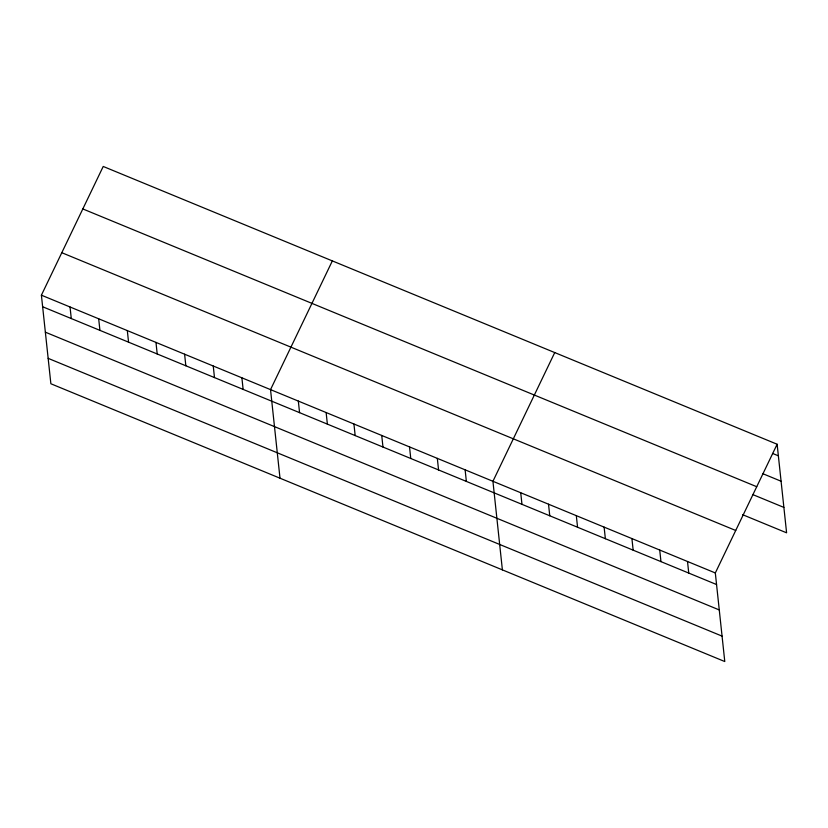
<?xml version="1.0" encoding="UTF-8"?>
<svg xmlns="http://www.w3.org/2000/svg" width="828" height="828" viewBox="0 0 828 828"><rect width="100%" height="100%" fill="white"/><g stroke="black" fill="none" stroke-linecap="round" stroke-linejoin="round"><path stroke-width="1.24" d="M777.13 444.243L715.32 572.955L724.779 661.541L50.87 383.757L41.4 295.182L103.221 166.459L777.13 444.243L786.6 532.818L742.581 514.674M332.349 260.903L270.528 389.626L279.999 478.201M554.739 352.573L492.929 481.296L502.389 569.871M772.576 453.433L778.372 455.814M762.557 473.585L781.083 481.223M82.821 208.935L756.73 486.719M752.611 494.513L783.888 507.409M61.8 252.706L735.719 530.479M41.4 295.182L715.32 572.955M42.642 306.753L716.551 584.537M45.354 332.173L719.273 609.946M48.148 358.348L722.068 636.121M687.519 561.498L688.751 573.08M659.719 550.04L660.961 561.622M631.919 538.583L633.161 550.165M604.119 527.125L605.361 538.697M576.319 515.668L577.561 527.239M548.519 504.211L549.761 515.782M520.729 492.753L521.961 504.324M465.129 469.838L466.361 481.41M437.329 458.37L438.561 469.952M409.529 446.913L410.76 458.495M381.729 435.456L382.971 447.037M353.929 423.998L355.171 435.58M326.128 412.541L327.37 424.122M298.328 401.083L299.57 412.654M241.89 377.816L243.132 389.398M213.251 366.017L214.483 377.589M184.603 354.208L185.845 365.79M155.964 342.399L157.206 353.98M127.326 330.6L128.557 342.171M98.687 318.79L99.919 330.372M70.038 306.991L71.28 318.563"/></g></svg>
